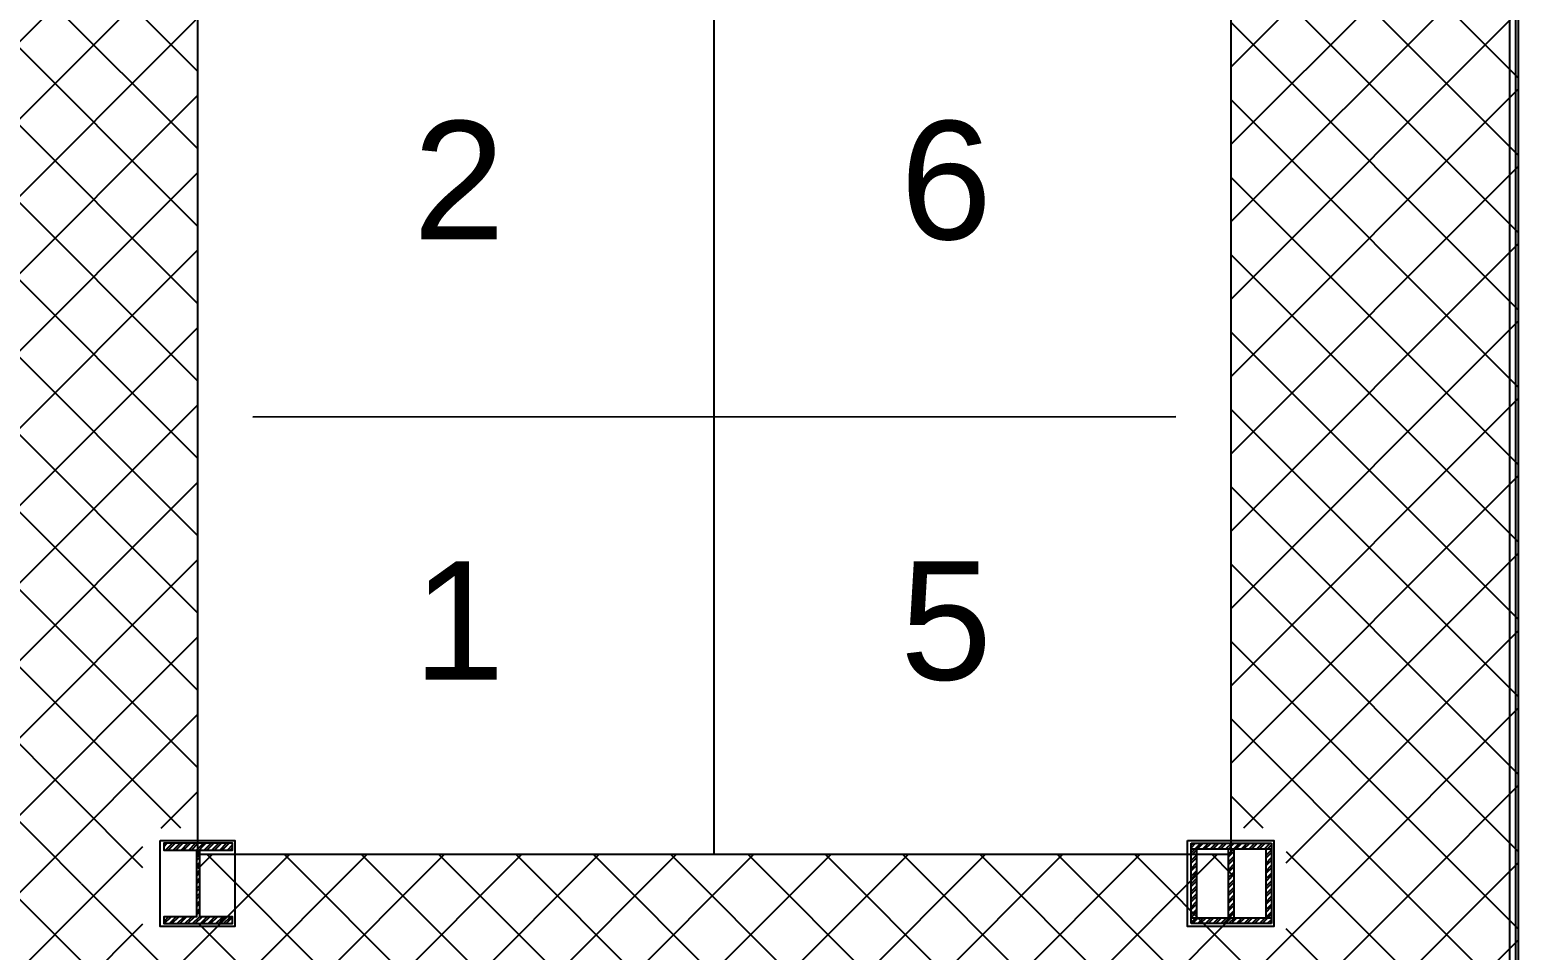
# Model space of a CAD drawing. Header units: millimetres. Extents: x 2148 to 2681, y 758 to 986.
# Drawn here: x 2320.95 to 2333.92, y 858.94 to 866.95 of the extents above; entities that cross this region are included whole.
import ezdxf

# ---------------------------------------------------------------- set-up
doc = ezdxf.new("R2010")
doc.units = ezdxf.units.MM
for name, color, linetype in [('A-Hatch', 253, 'Continuous'), ('cladding', 2, 'Continuous'), ('COL-EX', 2, 'Continuous'), ('COL-IN', 2, 'Continuous'), ('D', 1, 'Continuous'), ('TEXT', 6, 'Continuous')]:
    doc.layers.add(name, color=color, linetype=linetype)
doc.styles.add('SWISS', font='swissl.ttf')
pattern_1 = [(45, (-2.8079, 3e-13), (-0.3367596, 0.3367596), []), (135, (-2.8079, 3e-13), (-0.3367596, -0.3367596), [])]
pattern_2 = [(45, (32.25693, -8), (-0.0336759605, 0.0336759605), []), (45, (32.279383, -8), (-0.0336759605, 0.0336759605), [])]

msp = doc.modelspace()

# ---------------------------------------------------------------- hatches: boundary and pattern name
at = {"layer": 'A-Hatch'}
h = msp.add_hatch(dxfattribs=at)
h.set_pattern_fill('ANSI37', color=256, scale=0.15, style=0)
h.set_pattern_definition(pattern_1)
h.paths.add_polyline_path([(2319.5156001, 867.518508), (2319.5156001, 859.518508), (2321.9368649, 859.518508), (2321.9368649, 859.998508), (2322.4174928, 859.998508), (2322.4174928, 867.0352581), (2321.9368649, 867.0352581), (2321.9368649, 867.518508)])
h = msp.add_hatch(dxfattribs=at)
h.set_pattern_fill('ANSI37', color=256, scale=0.15, style=0)
h.set_pattern_definition(pattern_1)
h.paths.add_polyline_path([(2333.9174928, 867.5217578), (2331.8968649, 867.5217578), (2331.8968649, 867.038508), (2331.414209, 867.038508), (2331.414209, 860.0017578), (2331.8968649, 860.0017578), (2331.8968649, 859.518508), (2333.9174928, 859.518508)])
h = msp.add_hatch(dxfattribs=at)
h.set_pattern_fill('ANSI32', color=256, scale=0.005, style=0)
h.set_pattern_definition(pattern_2)
h.paths.add_polyline_path([(2322.4324928, 859.808508), (2322.7174928, 859.808508), (2322.7174928, 859.868508), (2322.1174928, 859.868508), (2322.1174928, 859.808508), (2322.4024928, 859.808508), (2322.4024928, 859.228508), (2322.1174928, 859.228508), (2322.1174928, 859.168508), (2322.7174928, 859.168508), (2322.7174928, 859.228508), (2322.4324928, 859.228508)])
h = msp.add_hatch(dxfattribs=at)
h.set_pattern_fill('ANSI32', color=256, scale=0.005, style=0)
h.set_pattern_definition(pattern_2)
h.paths.add_polyline_path([(2331.7674928, 859.868508), (2331.4174928, 859.868508), (2331.4174928, 859.818508), (2331.7674928, 859.818508)])
h.paths.add_polyline_path([(2331.4174928, 859.868508), (2331.0674928, 859.868508), (2331.0674928, 859.818508), (2331.4174928, 859.818508)])
h.paths.add_polyline_path([(2331.1174928, 859.818508), (2331.0674928, 859.818508), (2331.0674928, 859.518508), (2331.1174928, 859.518508)])
h.paths.add_polyline_path([(2331.1174928, 859.518508), (2331.0674928, 859.518508), (2331.0674928, 859.218508), (2331.1174928, 859.218508)])
h.paths.add_polyline_path([(2331.4174928, 859.818508), (2331.3924928, 859.818508), (2331.3924928, 859.518508), (2331.4174928, 859.518508)])
h.paths.add_polyline_path([(2331.4424928, 859.818508), (2331.4174928, 859.818508), (2331.4174928, 859.518508), (2331.4424928, 859.518508)])
h.paths.add_polyline_path([(2331.4424928, 859.518508), (2331.3924928, 859.518508), (2331.3924928, 859.218508), (2331.4424928, 859.218508)])
h.paths.add_polyline_path([(2331.7674928, 859.218508), (2331.0674928, 859.218508), (2331.0674928, 859.168508), (2331.7674928, 859.168508)])
h.paths.add_polyline_path([(2331.7674928, 859.518508), (2331.7174928, 859.518508), (2331.7174928, 859.218508), (2331.7674928, 859.218508)])
h.paths.add_polyline_path([(2331.7674928, 859.818508), (2331.7174928, 859.818508), (2331.7174928, 859.518508), (2331.7674928, 859.518508)])
h = msp.add_hatch(dxfattribs=at)
h.set_pattern_fill('ANSI37', color=256, scale=0.15, style=0)
h.set_pattern_definition(pattern_1)
h.paths.add_polyline_path([(2322.4174928, 856.6862457), (2331.4174928, 856.6862457), (2331.4174928, 859.7699809), (2322.4174928, 859.7699809)])
h = msp.add_hatch(dxfattribs=at)
h.set_pattern_fill('ANSI37', color=256, scale=0.15, style=0)
h.set_pattern_definition(pattern_1)
h.paths.add_polyline_path([(2319.5156001, 856.6862457), (2322.4174928, 856.6862457), (2322.4174928, 859.0352581), (2321.9368649, 859.0352581), (2321.9368649, 859.518508), (2319.5156001, 859.518508)])
h = msp.add_hatch(dxfattribs=at)
h.set_pattern_fill('ANSI37', color=256, scale=0.15, style=0)
h.set_pattern_definition(pattern_1)
h.paths.add_polyline_path([(2331.4174928, 856.6862457), (2333.9174928, 856.6862457), (2333.9174928, 859.518508), (2331.8968649, 859.518508), (2331.8968649, 859.038508), (2331.4174928, 859.038508)])

# ---------------------------------------------------------------- linework, layer by layer
at = {"layer": 'A-Hatch', "ltscale": 0.5, "elevation": 0}
for points in [[(2333.9174928, 894.5076006), (2333.9174928, 856.6862457), (2319.5156001, 856.6862457), (2319.5156001, 875.9952581)], [(2333.8924928, 894.5076006), (2333.8924928, 856.7112457), (2319.5406001, 856.7112457), (2319.5406001, 875.9952581)], [(2333.8424928, 894.5076006), (2333.8424928, 856.7612457), (2319.5906001, 856.7612457), (2319.5906001, 875.9952581)]]:
    msp.add_lwpolyline(points, dxfattribs=at)
at = {"layer": 'cladding', "elevation": 0}
for points in [[(2322.0874167, 859.893508), (2322.7374167, 859.893508), (2322.7374167, 859.143508), (2322.0874167, 859.143508)], [(2331.0374167, 859.893508), (2331.7874167, 859.893508), (2331.7874167, 859.143508), (2331.0374167, 859.143508)]]:
    msp.add_lwpolyline(points, close=True, dxfattribs=at)
at = {"layer": 'COL-EX', "elevation": 0}
msp.add_lwpolyline([(2322.4324928, 859.808508), (2322.7174928, 859.808508), (2322.7174928, 859.868508), (2322.1174928, 859.868508), (2322.1174928, 859.808508), (2322.4024928, 859.808508), (2322.4024928, 859.228508), (2322.1174928, 859.228508), (2322.1174928, 859.168508), (2322.7174928, 859.168508), (2322.7174928, 859.228508), (2322.4324928, 859.228508)], close=True, dxfattribs=at)
at = {"layer": 'COL-IN'}
for p, q in [((2331.0674928, 859.868508, 0), (2331.7674928, 859.868508, 0)), ((2331.0674928, 859.168508, 0), (2331.0674928, 859.868508, 0)), ((2331.0674928, 859.818508, 0), (2331.7674928, 859.818508, 0)), ((2331.1174928, 859.218508, 0), (2331.1174928, 859.818508, 0)), ((2331.3924928, 859.218508, 0), (2331.3924928, 859.818508, 0)), ((2331.4424928, 859.218508, 0), (2331.4424928, 859.818508, 0)), ((2331.7174928, 859.818508, 0), (2331.7174928, 859.218508, 0)), ((2331.7674928, 859.868508, 0), (2331.7674928, 859.168508, 0)), ((2331.0674928, 859.218508, 0), (2331.7674928, 859.218508, 0)), ((2331.7674928, 859.168508, 0), (2331.0674928, 859.168508, 0))]:
    msp.add_line(p, q, dxfattribs=at)
at = {"layer": 'D', "ltscale": 0.5}
for p, q in [((2326.914209, 859.7699809, 0), (2326.914209, 875.0103436, 0)), ((2322.8935811, 863.5805202, 0), (2330.9335811, 863.58377, 0))]:
    msp.add_line(p, q, dxfattribs=at)
at = {"layer": 'D', "ltscale": 0.5, "elevation": 0}
msp.add_lwpolyline([(2322.414209, 859.7699809), (2322.414209, 875.0103436), (2331.414209, 875.0103436), (2331.414209, 859.7699809)], close=True, dxfattribs=at)

# ---------------------------------------------------------------- texts
at = {"layer": 'TEXT', "style": 'SWISS'}
for s, p in [('2', (2324.2895915, 865.1260529, 0)), ('6', (2328.5329467, 865.1260529, 0)), ('1', (2324.2895915, 861.291565, 0)), ('5', (2328.5329467, 861.291565, 0))]:
    msp.add_text(s, height=1.0296, dxfattribs=at).set_placement(p)

doc.saveas('drawing.dxf')
